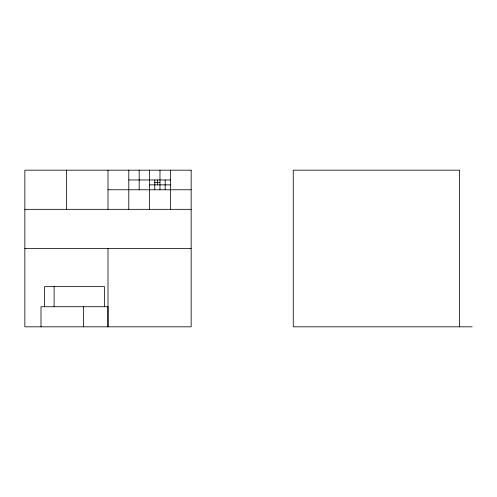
<?xml version="1.0" encoding="UTF-8"?>
<svg xmlns="http://www.w3.org/2000/svg" width="497" height="497" viewBox="0 0 497 497"><rect width="100%" height="100%" fill="white"/><g stroke="black" fill="none" stroke-linecap="round" stroke-linejoin="round"><path stroke-width="0.75" d="M128.791 179.97L170.365 179.97M154.778 182.418L159.972 182.418M149.578 184.865L170.365 184.865M108.004 189.761L191.159 189.761M24.85 209.336L191.159 209.336M24.85 248.5L191.159 248.5M472.15 326.821L293.261 326.821L293.261 170.179L459.57 170.179L459.57 326.821M170.365 170.179L170.365 209.336M165.172 179.97L165.172 189.761M159.972 170.179L159.972 189.761M157.375 179.97L157.375 184.865M154.778 179.97L154.778 189.761M149.578 170.179L149.578 209.336M139.185 170.179L139.185 189.761M128.791 170.179L128.791 209.336M108.004 170.179L108.004 209.336M108.004 248.5L108.004 326.821M107.948 326.821L107.948 306.736L40.996 306.736L40.996 326.821M104.463 306.736L104.463 286.645L44.488 286.645L44.488 306.736M83.552 306.736L83.552 326.821M66.424 170.179L66.424 209.336M54.111 286.645L54.111 306.736M191.159 170.179L24.85 170.179L24.85 326.821L191.159 326.821L191.159 170.179"/></g></svg>
